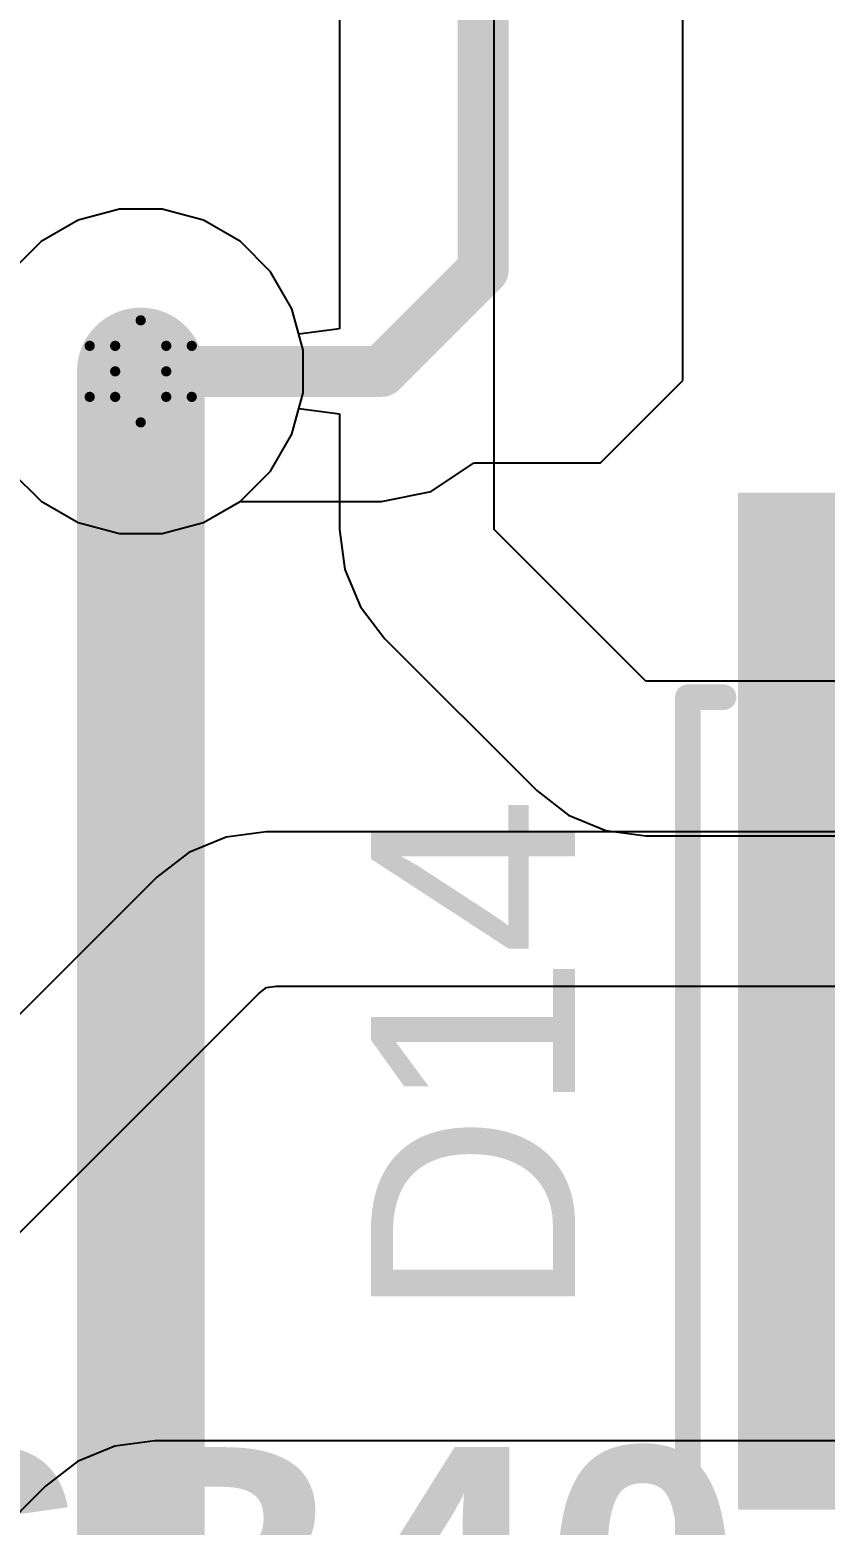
# Model space of a CAD drawing. Header units: inches. Extents: x -3 to 5437, y -3 to 5435.
# Drawn here: x 43.71 to 47.67, y 20.16 to 27.61 of the extents above; entities that cross this region are included whole.
import ezdxf

# ---------------------------------------------------------------- set-up
doc = ezdxf.new("R2010")
doc.units = ezdxf.units.IN
for name, color, linetype in [('Bottom Layer', 5, 'Continuous'), ('Bottom Solder', 6, 'Continuous'), ('Drill Drawing', 1, 'Continuous'), ('GND', 16, 'Continuous'), ('PWR', 76, 'Continuous'), ('Top Layer', 1, 'Continuous'), ('Top Overlay', 2, 'Continuous'), ('Top Paste', 8, 'Continuous'), ('Top Solder', 216, 'Continuous'), ('Via Holes', 16, 'Continuous')]:
    doc.layers.add(name, color=color, linetype=linetype)
doc.styles.add('Arial', font='', dxfattribs={"height": 0.2})
doc.styles.add('Arial_Bold', font='', dxfattribs={"height": 0.2})
doc.styles.get('Arial').set_extended_font_data('Arial')
doc.styles.get('Arial_Bold').set_extended_font_data('Arial', bold=True)

# ---------------------------------------------------------------- blocks, each defined once
blk = doc.blocks.new('P____DI__5_154')
at = {"layer": 'Top Layer'}
for points in [[(-1.68, 4.421), (1.68, 4.421), (1.68, -0.439), (-1.68, -0.439)], [(-1.615, -1.291), (-0.225, -1.291), (-0.225, -2.691), (-1.615, -2.691)], [(0.225, -1.291), (1.615, -1.291), (1.615, -2.691), (0.225, -2.691)]]:
    blk.add_hatch(color=1, dxfattribs=at).paths.add_polyline_path(points)
at = {"layer": 'Top Paste'}
for points in [[(-1.68, 4.421), (1.68, 4.421), (1.68, -0.439), (-1.68, -0.439)], [(-1.615, -1.291), (-0.225, -1.291), (-0.225, -2.691), (-1.615, -2.691)], [(0.225, -1.291), (1.615, -1.291), (1.615, -2.691), (0.225, -2.691)]]:
    blk.add_hatch(color=8, dxfattribs=at).paths.add_polyline_path(points)
at = {"layer": 'Top Solder'}
for points in [[(-1.7816, 4.5226), (1.7816, 4.5226), (1.7816, -0.5406), (-1.7816, -0.5406)], [(-1.7166, -1.1894), (-0.1234, -1.1894), (-0.1234, -2.7926), (-1.7166, -2.7926)], [(0.1234, -1.1894), (1.7166, -1.1894), (1.7166, -2.7926), (0.1234, -2.7926)]]:
    blk.add_hatch(color=216, dxfattribs=at).paths.add_polyline_path(points)
at = {"layer": 'Top Overlay'}
for points in [[(-2.032, 3.5052, 0.127, 0.127, 0), (-1.8542, 3.5052, 0.127, 0.127, 0)], [(-2.032, -1.1176, 0.127, 0.127, 0), (-2.032, 3.5052, 0.127, 0.127, 0)], [(1.8542, 3.5052, 0.127, 0.127, 0), (2.032, 3.5052, 0.127, 0.127, 0)], [(2.032, -1.1176, 0.127, 0.127, 0), (2.032, 3.5052, 0.127, 0.127, 0)]]:
    blk.add_lwpolyline(points, format="xyseb", dxfattribs=at)
for points in [[(-2.0638, 3.5052, 0.0635, 0.0635, 1), (-2.0002, 3.5052, 0.0635, 0.0635, 1)], [(-2.0638, 3.5052, 0.0635, 0.0635, 1), (-2.0002, 3.5052, 0.0635, 0.0635, 1)], [(-1.886, 3.5052, 0.0635, 0.0635, 1), (-1.8224, 3.5052, 0.0635, 0.0635, 1)], [(1.8225, 3.5052, 0.0635, 0.0635, 1), (1.886, 3.5052, 0.0635, 0.0635, 1)], [(2.0003, 3.5052, 0.0635, 0.0635, 1), (2.0638, 3.5052, 0.0635, 0.0635, 1)], [(2.0003, 3.5052, 0.0635, 0.0635, 1), (2.0638, 3.5052, 0.0635, 0.0635, 1)], [(-2.0638, -1.1176, 0.0635, 0.0635, 1), (-2.0002, -1.1176, 0.0635, 0.0635, 1)], [(2.0003, -1.1176, 0.0635, 0.0635, 1), (2.0638, -1.1176, 0.0635, 0.0635, 1)], [(-1.905, -2.1082, 0.254, 0.254, 1), (-2.159, -2.1082, 0.254, 0.254, 1)], [(-2.2225, -2.1082, 0.127, 0.127, 1), (-2.0955, -2.1082, 0.127, 0.127, 1)], [(-1.9685, -2.1082, 0.127, 0.127, 1), (-1.8415, -2.1082, 0.127, 0.127, 1)]]:
    blk.add_lwpolyline(points, format="xyseb", close=True, dxfattribs=at)

msp = doc.modelspace()

# ---------------------------------------------------------------- hatches: boundary and pattern name
at = {"layer": 'Bottom Layer'}
h = msp.add_hatch(color=5, dxfattribs=at)
edge = h.paths.add_edge_path()
edge.add_arc((44.2661, 25.906), 0.3, 0, 360)
at = {"layer": 'Bottom Solder'}
h = msp.add_hatch(color=6, dxfattribs=at)
edge = h.paths.add_edge_path()
edge.add_arc((44.2661, 25.906), 0.15, 0, 360)
at = {"layer": 'GND'}
h = msp.add_hatch(color=16, dxfattribs=at)
edge = h.paths.add_edge_path()
edge.add_arc((44.2661, 25.906), 0.3, 0, 360)
at = {"layer": 'PWR'}
h = msp.add_hatch(color=76, dxfattribs=at)
edge = h.paths.add_edge_path()
edge.add_arc((44.2661, 25.906), 0.3, 0, 360)
at = {"layer": 'Top Layer'}
h = msp.add_hatch(color=1, dxfattribs=at)
edge = h.paths.add_edge_path()
edge.add_arc((44.2661, 25.906), 0.3, 0, 360)
for points in [[(47.3412, 20.3397), (50.7012, 20.3397), (50.7012, 25.1997), (47.3412, 25.1997)], [(47.3412, 20.3371), (53.1558, 20.3371), (53.1558, 21.3531), (47.3412, 21.3531)]]:
    msp.add_hatch(color=1, dxfattribs=at).paths.add_polyline_path(points)
at = {"layer": 'Top Solder'}
h = msp.add_hatch(color=216, dxfattribs=at)
edge = h.paths.add_edge_path()
edge.add_arc((44.2661, 25.906), 0.15, 0, 360)
at = {"layer": 'Via Holes'}
h = msp.add_hatch(color=7, dxfattribs=at)
edge = h.paths.add_edge_path()
edge.add_arc((44.2661, 25.906), 0.15, 0, 360)

# ---------------------------------------------------------------- linework, layer by layer
at = {"layer": 'Bottom Layer'}
for p, q in [((46.9646, 25.8611), (46.9646, 31.8516)), ((46.5543, 25.4508), (46.9646, 25.8611)), ((43.6196, 25.4099), (43.77, 25.2595)), ((45.7118, 25.3079), (45.9218, 25.4482)), ((45.9218, 25.4482), (45.9244, 25.4508)), ((45.9244, 25.4508), (46.5543, 25.4508)), ((43.77, 25.2595), (43.9542, 25.1531)), ((44.578, 25.1531), (44.7607, 25.2586)), ((44.7607, 25.2586), (45.464, 25.2586)), ((45.464, 25.2586), (45.7118, 25.3079)), ((43.9542, 25.1531), (44.1597, 25.098)), ((44.1597, 25.098), (44.3725, 25.098)), ((44.3725, 25.098), (44.578, 25.1531)), ((44.8899, 23.6133), (44.691, 23.5872)), ((48.989, 23.6133), (44.8899, 23.6133)), ((44.691, 23.5872), (44.5056, 23.5104)), ((44.5056, 23.5104), (44.3464, 23.3882)), ((44.3464, 23.3882), (42.7888, 21.8306)), ((44.3464, 23.3882), (44.3464, 23.3882)), ((43.3322, 21.2871), (44.8543, 22.8092)), ((44.8543, 22.8092), (44.8925, 22.8385)), ((44.8925, 22.8385), (44.9403, 22.8448)), ((44.9403, 22.8448), (48.989, 22.8448))]:
    msp.add_line(p, q, dxfattribs=at)
for points in [[(45.9705, 26.4125, 0.254, 0.254, 0), (45.9705, 44.7227, 0.254, 0.254, 0)], [(45.464, 25.906, 0.254, 0.254, 0), (45.9705, 26.4125, 0.254, 0.254, 0)], [(44.2661, 25.906, 0.254, 0.254, 0), (45.464, 25.906, 0.254, 0.254, 0)]]:
    msp.add_lwpolyline(points, format="xyseb", dxfattribs=at)
for points in [[(45.907, 26.4125, 0.127, 0.127, 1), (46.034, 26.4125, 0.127, 0.127, 1)], [(45.907, 26.4125, 0.127, 0.127, 1), (46.034, 26.4125, 0.127, 0.127, 1)], [(44.2026, 25.906, 0.127, 0.127, 1), (44.3296, 25.906, 0.127, 0.127, 1)], [(45.4005, 25.906, 0.127, 0.127, 1), (45.5275, 25.906, 0.127, 0.127, 1)], [(45.4005, 25.906, 0.127, 0.127, 1), (45.5275, 25.906, 0.127, 0.127, 1)]]:
    msp.add_lwpolyline(points, format="xyseb", close=True, dxfattribs=at)
at = {"layer": 'Drill Drawing'}
for points in [[(44.1391, 26.033, 0.0508, 0.0508, 0), (44.2661, 26.16, 0.0508, 0.0508, 0)], [(44.2661, 26.16, 0.0508, 0.0508, 0), (44.3931, 26.033, 0.0508, 0.0508, 0)], [(44.0121, 26.033, 0.0508, 0.0508, 0), (44.1391, 25.906, 0.0508, 0.0508, 0)], [(44.0121, 26.033, 0.0508, 0.0508, 0), (44.1391, 26.033, 0.0508, 0.0508, 0)], [(44.3931, 26.033, 0.0508, 0.0508, 0), (44.5201, 26.033, 0.0508, 0.0508, 0)], [(44.3931, 25.906, 0.0508, 0.0508, 0), (44.5201, 26.033, 0.0508, 0.0508, 0)], [(44.0121, 25.779, 0.0508, 0.0508, 0), (44.1391, 25.906, 0.0508, 0.0508, 0)], [(44.3931, 25.906, 0.0508, 0.0508, 0), (44.5201, 25.779, 0.0508, 0.0508, 0)], [(44.0121, 25.779, 0.0508, 0.0508, 0), (44.1391, 25.779, 0.0508, 0.0508, 0)], [(44.1391, 25.779, 0.0508, 0.0508, 0), (44.2661, 25.652, 0.0508, 0.0508, 0)], [(44.2661, 25.652, 0.0508, 0.0508, 0), (44.3931, 25.779, 0.0508, 0.0508, 0)], [(44.3931, 25.779, 0.0508, 0.0508, 0), (44.5201, 25.779, 0.0508, 0.0508, 0)]]:
    msp.add_lwpolyline(points, format="xyseb", dxfattribs=at)
for points in [[(44.2534, 26.16, 0.0254, 0.0254, 1), (44.2788, 26.16, 0.0254, 0.0254, 1)], [(44.2534, 26.16, 0.0254, 0.0254, 1), (44.2788, 26.16, 0.0254, 0.0254, 1)], [(43.9994, 26.033, 0.0254, 0.0254, 1), (44.0248, 26.033, 0.0254, 0.0254, 1)], [(43.9994, 26.033, 0.0254, 0.0254, 1), (44.0248, 26.033, 0.0254, 0.0254, 1)], [(44.1264, 26.033, 0.0254, 0.0254, 1), (44.1518, 26.033, 0.0254, 0.0254, 1)], [(44.1264, 26.033, 0.0254, 0.0254, 1), (44.1518, 26.033, 0.0254, 0.0254, 1)], [(44.3804, 26.033, 0.0254, 0.0254, 1), (44.4058, 26.033, 0.0254, 0.0254, 1)], [(44.3804, 26.033, 0.0254, 0.0254, 1), (44.4058, 26.033, 0.0254, 0.0254, 1)], [(44.5074, 26.033, 0.0254, 0.0254, 1), (44.5328, 26.033, 0.0254, 0.0254, 1)], [(44.5074, 26.033, 0.0254, 0.0254, 1), (44.5328, 26.033, 0.0254, 0.0254, 1)], [(44.1264, 25.906, 0.0254, 0.0254, 1), (44.1518, 25.906, 0.0254, 0.0254, 1)], [(44.1264, 25.906, 0.0254, 0.0254, 1), (44.1518, 25.906, 0.0254, 0.0254, 1)], [(44.3804, 25.906, 0.0254, 0.0254, 1), (44.4058, 25.906, 0.0254, 0.0254, 1)], [(44.3804, 25.906, 0.0254, 0.0254, 1), (44.4058, 25.906, 0.0254, 0.0254, 1)], [(43.9994, 25.779, 0.0254, 0.0254, 1), (44.0248, 25.779, 0.0254, 0.0254, 1)], [(43.9994, 25.779, 0.0254, 0.0254, 1), (44.0248, 25.779, 0.0254, 0.0254, 1)], [(44.1264, 25.779, 0.0254, 0.0254, 1), (44.1518, 25.779, 0.0254, 0.0254, 1)], [(44.1264, 25.779, 0.0254, 0.0254, 1), (44.1518, 25.779, 0.0254, 0.0254, 1)], [(44.3804, 25.779, 0.0254, 0.0254, 1), (44.4058, 25.779, 0.0254, 0.0254, 1)], [(44.3804, 25.779, 0.0254, 0.0254, 1), (44.4058, 25.779, 0.0254, 0.0254, 1)], [(44.5074, 25.779, 0.0254, 0.0254, 1), (44.5328, 25.779, 0.0254, 0.0254, 1)], [(44.5074, 25.779, 0.0254, 0.0254, 1), (44.5328, 25.779, 0.0254, 0.0254, 1)], [(44.2534, 25.652, 0.0254, 0.0254, 1), (44.2788, 25.652, 0.0254, 0.0254, 1)], [(44.2534, 25.652, 0.0254, 0.0254, 1), (44.2788, 25.652, 0.0254, 0.0254, 1)]]:
    msp.add_lwpolyline(points, format="xyseb", close=True, dxfattribs=at)
at = {"layer": 'GND'}
for p, q in [((43.9542, 26.659), (43.77, 26.5526)), ((44.1597, 26.714), (43.9542, 26.659)), ((44.3725, 26.714), (44.1597, 26.714)), ((44.578, 26.659), (44.3725, 26.714)), ((44.7622, 26.5526), (44.578, 26.659)), ((43.77, 26.5526), (43.6196, 26.4022)), ((44.9127, 26.4022), (44.7622, 26.5526)), ((45.019, 26.2179), (44.9127, 26.4022)), ((45.0741, 26.0124), (45.019, 26.2179)), ((45.0741, 25.7997), (45.0741, 26.0124)), ((45.019, 25.5942), (45.0741, 25.7997)), ((44.9127, 25.4099), (45.019, 25.5942)), ((43.6196, 25.4099), (43.77, 25.2595)), ((44.7622, 25.2595), (44.9127, 25.4099)), ((43.77, 25.2595), (43.9542, 25.1531)), ((44.578, 25.1531), (44.7622, 25.2595)), ((43.9542, 25.1531), (44.1597, 25.098)), ((44.1597, 25.098), (44.3725, 25.098)), ((44.3725, 25.098), (44.578, 25.1531))]:
    msp.add_line(p, q, dxfattribs=at)
at = {"layer": 'PWR'}
for p, q in [((46.0248, 25.1183), (46.0248, 53.1876)), ((45.2562, 52.8692), (45.2562, 26.1179)), ((43.9542, 26.659), (43.77, 26.5526)), ((44.1597, 26.714), (43.9542, 26.659)), ((44.3725, 26.714), (44.1597, 26.714)), ((44.578, 26.659), (44.3725, 26.714)), ((44.7622, 26.5526), (44.578, 26.659)), ((43.77, 26.5526), (43.6196, 26.4022)), ((44.9127, 26.4022), (44.7622, 26.5526)), ((45.019, 26.2179), (44.9127, 26.4022)), ((45.053, 26.0911), (45.019, 26.2179)), ((45.2562, 26.1179), (45.053, 26.0911)), ((45.019, 25.5942), (45.053, 25.721)), ((45.053, 25.721), (45.2562, 25.6942)), ((45.2562, 25.6942), (45.2562, 25.1183)), ((44.9127, 25.4099), (45.019, 25.5942)), ((43.6196, 25.4099), (43.77, 25.2595)), ((44.7622, 25.2595), (44.9127, 25.4099)), ((43.77, 25.2595), (43.9542, 25.1531)), ((44.578, 25.1531), (44.7622, 25.2595)), ((43.9542, 25.1531), (44.1597, 25.098)), ((44.1597, 25.098), (44.3725, 25.098)), ((44.3725, 25.098), (44.578, 25.1531)), ((45.2562, 25.1183), (45.2824, 24.9193)), ((46.7803, 24.3628), (46.0248, 25.1183)), ((45.2824, 24.9193), (45.3592, 24.734)), ((45.3592, 24.734), (45.4813, 24.5748)), ((45.4813, 24.5748), (45.4813, 24.5748)), ((45.4813, 24.5748), (46.2368, 23.8193)), ((70.4046, 24.3628), (46.7803, 24.3628)), ((46.2368, 23.8193), (46.396, 23.6972)), ((46.396, 23.6972), (46.5814, 23.6204)), ((46.5814, 23.6204), (46.7803, 23.5942)), ((46.7803, 23.5942), (63.1804, 23.5942)), ((44.1372, 20.5544), (43.9519, 20.4776)), ((44.3361, 20.5806), (44.1372, 20.5544)), ((49.8437, 20.5806), (44.3361, 20.5806)), ((43.9519, 20.4776), (43.7927, 20.3555)), ((43.7927, 20.3555), (42.9162, 19.479)), ((43.7927, 20.3555), (43.7927, 20.3555))]:
    msp.add_line(p, q, dxfattribs=at)
at = {"layer": 'Top Layer'}
msp.add_lwpolyline([(44.2661, 14.0634, 0.635, 0.635, 0), (44.2661, 25.906, 0.635, 0.635, 0)], format="xyseb", dxfattribs=at)
msp.add_lwpolyline([(44.1074, 25.906, 0.3175, 0.3175, 1), (44.4249, 25.906, 0.3175, 0.3175, 1)], format="xyseb", close=True, dxfattribs=at)

# ---------------------------------------------------------------- block references
msp.add_blockref('P____DI__5_154', (49.0212, 20.7787))

# ---------------------------------------------------------------- texts
at = {"layer": 'Top Overlay', "style": 'Arial'}
msp.add_text('D14', height=1.016, rotation=90, dxfattribs=at).set_placement((46.4277, 21.1849))
at = {"layer": 'Top Overlay', "style": 'Arial_Bold'}
msp.add_text('SB40', height=1.27, dxfattribs=at).set_placement((42.8214, 19.2798))

doc.saveas('drawing.dxf')
